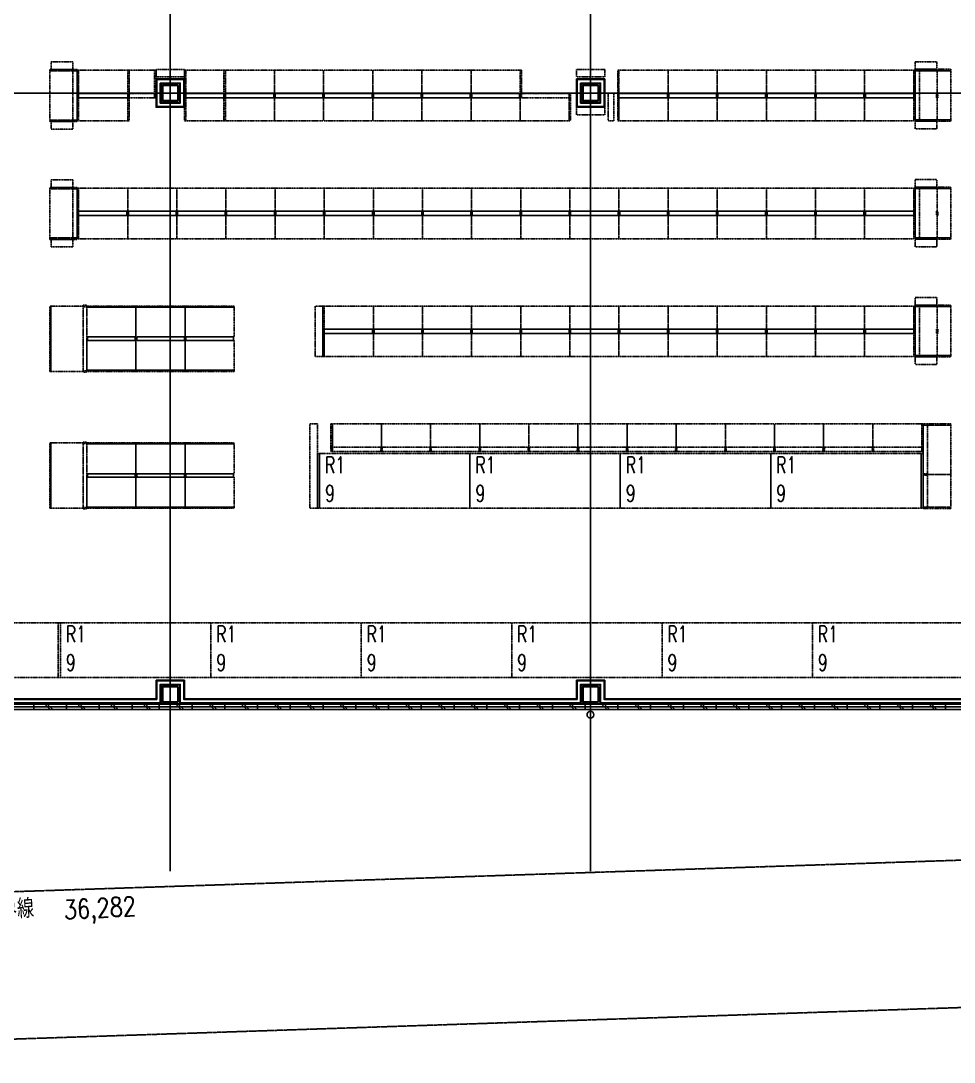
# Model space of a CAD drawing. Header units: millimetres. Extents: x 0 to 84100, y 0 to 59400.
# Drawn here: x 43178 to 60276, y 11064 to 30149 of the extents above; entities that cross this region are included whole.
import ezdxf
from ezdxf.enums import TextEntityAlignment as Align

# ---------------------------------------------------------------- set-up
doc = ezdxf.new("R2010")
doc.units = ezdxf.units.MM
doc.header["$LTSCALE"] = 0.2
for name, pattern in [('CENTER', [50.8, 31.75, -6.35, 6.35, -6.35]), ('HIDDEN', [9.525, 6.35, -3.175]), ('PHANTOM', [63.5, 31.75, -6.35, 6.35, -6.35, 6.35, -6.35])]:
    doc.linetypes.add(name, pattern=pattern)
doc.layers.get('Defpoints').update_dxf_attribs({"color": 5})
for name, color, linetype in [('A_什器', 9, 'HIDDEN'), ('A_境界線', 9, 'PHANTOM'), ('A_建築', 8, 'Continuous')]:
    doc.layers.add(name, color=color, linetype=linetype)
doc.layers.add('A_通芯', color=8, linetype='CENTER', plot=False)
doc.styles.get("Standard").update_dxf_attribs({"font": 'simplex.shx', "width": 0.8, "bigfont": 'extfont2.shx'})

msp = doc.modelspace()

# ---------------------------------------------------------------- linework, layer by layer
at = {"layer": 'A_什器'}
for p, q in [((59963.26, 29235.23), (59963.26, 28820)), ((59950.26, 28740), (59950.26, 28820)), ((59950.26, 28820), (59963.26, 28820)), ((59963.26, 28740), (59963.26, 28820)), ((59963.26, 28740), (59963.26, 28820)), ((59963.26, 28820), (59976.26, 28820)), ((59963.26, 28820), (59963.26, 28740)), ((59963.26, 28820), (59963.26, 28740)), ((59976.26, 28820), (59976.26, 28740)), ((59963.26, 28740), (59950.26, 28740)), ((59963.26, 28740), (59963.26, 28335.23)), ((59976.26, 28740), (59963.26, 28740)), ((59963.26, 27074.23), (59963.26, 26659)), ((59950.26, 26579), (59950.26, 26659)), ((59950.26, 26659), (59963.26, 26659)), ((59963.26, 26579), (59950.26, 26579)), ((59963.26, 26579), (59963.26, 26659)), ((59963.26, 26579), (59963.26, 26659)), ((59963.26, 26659), (59976.26, 26659)), ((59963.26, 26659), (59963.26, 26579)), ((59963.26, 26659), (59963.26, 26579)), ((59963.26, 26579), (59963.26, 26174.23)), ((59976.26, 26579), (59963.26, 26579)), ((59976.26, 26659), (59976.26, 26579)), ((59963.26, 24913.23), (59963.26, 24498)), ((59950.26, 24418), (59950.26, 24498)), ((59950.26, 24498), (59963.26, 24498)), ((59963.26, 24418), (59963.26, 24498)), ((59963.26, 24418), (59963.26, 24498)), ((59963.26, 24498), (59976.26, 24498)), ((59963.26, 24498), (59963.26, 24418)), ((59963.26, 24498), (59963.26, 24418)), ((59976.26, 24498), (59976.26, 24418)), ((59963.26, 24418), (59950.26, 24418)), ((59963.26, 24418), (59963.26, 24013.23)), ((59976.26, 24418), (59963.26, 24418))]:
    msp.add_line(p, q, dxfattribs=at)
for points in [[(43732.28, 29395), (44132.28, 29395), (44132.28, 29255), (43732.28, 29255)], [(59560.75, 29400.23), (59960.75, 29400.23), (59960.75, 29260.23), (59560.75, 29260.23)], [(43706.75, 29255), (44210.75, 29255), (44210.75, 29230), (43706.75, 29230)], [(43706.75, 29230), (44210.75, 29230), (44210.75, 28330), (43706.75, 28330)], [(44210.75, 29242.5), (44130.75, 29242.5), (44130.75, 28317), (44210.75, 28317)], [(44235.75, 29244), (44210.75, 29244), (44210.75, 28740), (44235.75, 28740)], [(45135.75, 29244), (44235.75, 29244), (44235.75, 28820), (45135.75, 28820)], [(45135.75, 29244), (45160.75, 29244), (45160.75, 28740), (45135.75, 28740)], [(45629.77, 29244), (45160.75, 29244), (45160.75, 28820), (45629.77, 28820)], [(45629.77, 29244), (45654.77, 29244), (45654.77, 28740), (45629.77, 28740)], [(45654.77, 29259.99), (46174.77, 29259.99), (46174.77, 29119.99), (45654.77, 29119.99)], [(46174.77, 29244), (46199.77, 29244), (46199.77, 28740), (46174.77, 28740)], [(46899.77, 29244), (46199.77, 29244), (46199.77, 28820), (46899.77, 28820)], [(46899.77, 29244), (46924.77, 29244), (46924.77, 28740), (46899.77, 28740)], [(47824.77, 29244), (46924.77, 29244), (46924.77, 28820), (47824.77, 28820)], [(48724.77, 29244), (47824.77, 29244), (47824.77, 28820), (48724.77, 28820)], [(49624.77, 29244), (48724.77, 29244), (48724.77, 28820), (49624.77, 28820)], [(50524.77, 29244), (49624.77, 29244), (49624.77, 28820), (50524.77, 28820)], [(51424.77, 29244), (50524.77, 29244), (50524.77, 28820), (51424.77, 28820)], [(52324.77, 29244), (51424.77, 29244), (51424.77, 28820), (52324.77, 28820)], [(52324.77, 29244), (52349.77, 29244), (52349.77, 28740), (52324.77, 28740)], [(53354.8, 29259.99), (53874.79, 29259.99), (53874.79, 29119.99), (53354.8, 29119.99)], [(54111.7, 29244), (54135.75, 29244), (54135.75, 28316), (54111.7, 28316)], [(55035.75, 29244), (54135.75, 29244), (54135.75, 28820), (55035.75, 28820)], [(55935.75, 29244), (55035.75, 29244), (55035.75, 28820), (55935.75, 28820)], [(56835.75, 29244), (55935.75, 29244), (55935.75, 28820), (56835.75, 28820)], [(57735.75, 29244), (56835.75, 29244), (56835.75, 28820), (57735.75, 28820)], [(58635.75, 29244), (57735.75, 29244), (57735.75, 28820), (58635.75, 28820)], [(59535.75, 29244), (58635.75, 29244), (58635.75, 28820), (59535.75, 28820)], [(59560.75, 29244), (59535.75, 29244), (59535.75, 28740), (59560.75, 28740)], [(59560.75, 29260.23), (60214.75, 29260.23), (60214.75, 29235.23), (59560.75, 29235.23)], [(59560.75, 29248.23), (59640.75, 29248.23), (59640.75, 28322.23), (59560.75, 28322.23)], [(59560.75, 29235.23), (60214.75, 29235.23), (60214.75, 28335.23), (59560.75, 28335.23)], [(44235.75, 28740), (44222.75, 28740), (44222.75, 28820), (44235.75, 28820)], [(44235.75, 28820), (44222.75, 28820), (44222.75, 28740), (44235.75, 28740)], [(45135.75, 28820), (44235.75, 28820), (44235.75, 28740), (45135.75, 28740)], [(45135.75, 28740), (44235.75, 28740), (44235.75, 28820), (45135.75, 28820)], [(45160.75, 28820), (45135.75, 28820), (45135.75, 28316), (45160.75, 28316)], [(45148.75, 28740), (45135.75, 28740), (45135.75, 28820), (45148.75, 28820)], [(45148.75, 28820), (45135.75, 28820), (45135.75, 28740), (45148.75, 28740)], [(45160.75, 28820), (45147.75, 28820), (45147.75, 28740), (45160.75, 28740)], [(45629.77, 28740), (45160.75, 28740), (45160.75, 28820), (45629.77, 28820)], [(45642.77, 28820), (45629.77, 28820), (45629.77, 28740), (45642.77, 28740)], [(46174.77, 28316), (46199.77, 28316), (46199.77, 28820), (46174.77, 28820)], [(46199.77, 28820), (46186.77, 28820), (46186.77, 28740), (46199.77, 28740)], [(46199.77, 28740), (46186.77, 28740), (46186.77, 28820), (46199.77, 28820)], [(46899.77, 28740), (46199.77, 28740), (46199.77, 28820), (46899.77, 28820)], [(46899.77, 28820), (46199.77, 28820), (46199.77, 28740), (46899.77, 28740)], [(46912.77, 28820), (46899.77, 28820), (46899.77, 28740), (46912.77, 28740)], [(46912.77, 28740), (46899.77, 28740), (46899.77, 28820), (46912.77, 28820)], [(46924.77, 28820), (46911.77, 28820), (46911.77, 28740), (46924.77, 28740)], [(46924.77, 28740), (46911.77, 28740), (46911.77, 28820), (46924.77, 28820)], [(47824.77, 28740), (46924.77, 28740), (46924.77, 28820), (47824.77, 28820)], [(47824.77, 28820), (46924.77, 28820), (46924.77, 28740), (47824.77, 28740)], [(47824.77, 28820), (47811.77, 28820), (47811.77, 28740), (47824.77, 28740)], [(47824.77, 28740), (47811.77, 28740), (47811.77, 28820), (47824.77, 28820)], [(48724.77, 28740), (47824.77, 28740), (47824.77, 28820), (48724.77, 28820)], [(47837.77, 28820), (47824.77, 28820), (47824.77, 28740), (47837.77, 28740)], [(48724.77, 28820), (47824.77, 28820), (47824.77, 28740), (48724.77, 28740)], [(47837.77, 28740), (47824.77, 28740), (47824.77, 28820), (47837.77, 28820)], [(48724.77, 28820), (48711.77, 28820), (48711.77, 28740), (48724.77, 28740)], [(48724.77, 28740), (48711.77, 28740), (48711.77, 28820), (48724.77, 28820)], [(49624.77, 28740), (48724.77, 28740), (48724.77, 28820), (49624.77, 28820)], [(48737.77, 28820), (48724.77, 28820), (48724.77, 28740), (48737.77, 28740)], [(49624.77, 28820), (48724.77, 28820), (48724.77, 28740), (49624.77, 28740)], [(48737.77, 28740), (48724.77, 28740), (48724.77, 28820), (48737.77, 28820)], [(49624.77, 28820), (49611.77, 28820), (49611.77, 28740), (49624.77, 28740)], [(49624.77, 28740), (49611.77, 28740), (49611.77, 28820), (49624.77, 28820)], [(50524.77, 28740), (49624.77, 28740), (49624.77, 28820), (50524.77, 28820)], [(49637.77, 28820), (49624.77, 28820), (49624.77, 28740), (49637.77, 28740)], [(50524.77, 28820), (49624.77, 28820), (49624.77, 28740), (50524.77, 28740)], [(49637.77, 28740), (49624.77, 28740), (49624.77, 28820), (49637.77, 28820)], [(50524.77, 28820), (50511.77, 28820), (50511.77, 28740), (50524.77, 28740)], [(50524.77, 28740), (50511.77, 28740), (50511.77, 28820), (50524.77, 28820)], [(51424.77, 28740), (50524.77, 28740), (50524.77, 28820), (51424.77, 28820)], [(50537.77, 28820), (50524.77, 28820), (50524.77, 28740), (50537.77, 28740)], [(51424.77, 28820), (50524.77, 28820), (50524.77, 28740), (51424.77, 28740)], [(50537.77, 28740), (50524.77, 28740), (50524.77, 28820), (50537.77, 28820)], [(51424.77, 28820), (51411.77, 28820), (51411.77, 28740), (51424.77, 28740)], [(51424.77, 28740), (51411.77, 28740), (51411.77, 28820), (51424.77, 28820)], [(52324.77, 28740), (51424.77, 28740), (51424.77, 28820), (52324.77, 28820)], [(51437.77, 28820), (51424.77, 28820), (51424.77, 28740), (51437.77, 28740)], [(52324.77, 28820), (51424.77, 28820), (51424.77, 28740), (52324.77, 28740)], [(51437.77, 28740), (51424.77, 28740), (51424.77, 28820), (51437.77, 28820)], [(52324.77, 28740), (52311.77, 28740), (52311.77, 28820), (52324.77, 28820)], [(52337.77, 28820), (52324.77, 28820), (52324.77, 28740), (52337.77, 28740)], [(52337.77, 28740), (52324.77, 28740), (52324.77, 28820), (52337.77, 28820)], [(53224.77, 28820), (52324.77, 28820), (52324.77, 28740), (53224.77, 28740)], [(53237.77, 28740), (53224.77, 28740), (53224.77, 28820), (53237.77, 28820)], [(53224.77, 28820), (53249.77, 28820), (53249.77, 28316), (53224.77, 28316)], [(53939.22, 28821), (54039.22, 28821), (54039.22, 28316), (53939.22, 28316)], [(54135.75, 28740), (54122.75, 28740), (54122.75, 28820), (54135.75, 28820)], [(54135.75, 28820), (54122.75, 28820), (54122.75, 28740), (54135.75, 28740)], [(55035.75, 28820), (54135.75, 28820), (54135.75, 28740), (55035.75, 28740)], [(55035.75, 28740), (54135.75, 28740), (54135.75, 28820), (55035.75, 28820)], [(55035.75, 28740), (55022.75, 28740), (55022.75, 28820), (55035.75, 28820)], [(55035.75, 28820), (55022.75, 28820), (55022.75, 28740), (55035.75, 28740)], [(55935.75, 28820), (55035.75, 28820), (55035.75, 28740), (55935.75, 28740)], [(55048.75, 28740), (55035.75, 28740), (55035.75, 28820), (55048.75, 28820)], [(55935.75, 28740), (55035.75, 28740), (55035.75, 28820), (55935.75, 28820)], [(55048.75, 28820), (55035.75, 28820), (55035.75, 28740), (55048.75, 28740)], [(55935.75, 28740), (55922.75, 28740), (55922.75, 28820), (55935.75, 28820)], [(55935.75, 28820), (55922.75, 28820), (55922.75, 28740), (55935.75, 28740)], [(55948.75, 28740), (55935.75, 28740), (55935.75, 28820), (55948.75, 28820)], [(55948.75, 28820), (55935.75, 28820), (55935.75, 28740), (55948.75, 28740)], [(56835.75, 28820), (55935.75, 28820), (55935.75, 28740), (56835.75, 28740)], [(56835.75, 28740), (55935.75, 28740), (55935.75, 28820), (56835.75, 28820)], [(56835.75, 28740), (56822.75, 28740), (56822.75, 28820), (56835.75, 28820)], [(56835.75, 28820), (56822.75, 28820), (56822.75, 28740), (56835.75, 28740)], [(57735.75, 28820), (56835.75, 28820), (56835.75, 28740), (57735.75, 28740)], [(56848.75, 28740), (56835.75, 28740), (56835.75, 28820), (56848.75, 28820)], [(57735.75, 28740), (56835.75, 28740), (56835.75, 28820), (57735.75, 28820)], [(56848.75, 28820), (56835.75, 28820), (56835.75, 28740), (56848.75, 28740)], [(57735.75, 28740), (57722.75, 28740), (57722.75, 28820), (57735.75, 28820)], [(57735.75, 28820), (57722.75, 28820), (57722.75, 28740), (57735.75, 28740)], [(58635.75, 28820), (57735.75, 28820), (57735.75, 28740), (58635.75, 28740)], [(57748.75, 28740), (57735.75, 28740), (57735.75, 28820), (57748.75, 28820)], [(58635.75, 28740), (57735.75, 28740), (57735.75, 28820), (58635.75, 28820)], [(57748.75, 28820), (57735.75, 28820), (57735.75, 28740), (57748.75, 28740)], [(58635.75, 28740), (58622.75, 28740), (58622.75, 28820), (58635.75, 28820)], [(58635.75, 28820), (58622.75, 28820), (58622.75, 28740), (58635.75, 28740)], [(58648.75, 28740), (58635.75, 28740), (58635.75, 28820), (58648.75, 28820)], [(58648.75, 28820), (58635.75, 28820), (58635.75, 28740), (58648.75, 28740)], [(59535.75, 28820), (58635.75, 28820), (58635.75, 28740), (59535.75, 28740)], [(59535.75, 28740), (58635.75, 28740), (58635.75, 28820), (59535.75, 28820)], [(59548.75, 28740), (59535.75, 28740), (59535.75, 28820), (59548.75, 28820)], [(59548.75, 28820), (59535.75, 28820), (59535.75, 28740), (59548.75, 28740)], [(45135.75, 28316), (44235.75, 28316), (44235.75, 28740), (45135.75, 28740)], [(46899.77, 28316), (46199.77, 28316), (46199.77, 28740), (46899.77, 28740)], [(46924.77, 28740), (46899.77, 28740), (46899.77, 28316), (46924.77, 28316)], [(47824.77, 28316), (46924.77, 28316), (46924.77, 28740), (47824.77, 28740)], [(48724.77, 28316), (47824.77, 28316), (47824.77, 28740), (48724.77, 28740)], [(49624.77, 28316), (48724.77, 28316), (48724.77, 28740), (49624.77, 28740)], [(50524.77, 28316), (49624.77, 28316), (49624.77, 28740), (50524.77, 28740)], [(51424.77, 28316), (50524.77, 28316), (50524.77, 28740), (51424.77, 28740)], [(52324.77, 28316), (51424.77, 28316), (51424.77, 28740), (52324.77, 28740)], [(53224.77, 28316), (52324.77, 28316), (52324.77, 28740), (53224.77, 28740)], [(55035.75, 28316), (54135.75, 28316), (54135.75, 28740), (55035.75, 28740)], [(55935.75, 28316), (55035.75, 28316), (55035.75, 28740), (55935.75, 28740)], [(56835.75, 28316), (55935.75, 28316), (55935.75, 28740), (56835.75, 28740)], [(57735.75, 28316), (56835.75, 28316), (56835.75, 28740), (57735.75, 28740)], [(58635.75, 28316), (57735.75, 28316), (57735.75, 28740), (58635.75, 28740)], [(59535.75, 28316), (58635.75, 28316), (58635.75, 28740), (59535.75, 28740)], [(53874.79, 28425), (53354.8, 28425), (53354.8, 28565), (53874.79, 28565)], [(44210.75, 28305), (43706.75, 28305), (43706.75, 28330), (44210.75, 28330)], [(43732.28, 28305), (44132.28, 28305), (44132.28, 28165), (43732.28, 28165)], [(59560.75, 28335.23), (60214.75, 28335.23), (60214.75, 28310.23), (59560.75, 28310.23)], [(59960.75, 28170.23), (59560.75, 28170.23), (59560.75, 28310.23), (59960.75, 28310.23)], [(43732.28, 27234), (44132.28, 27234), (44132.28, 27094), (43732.28, 27094)], [(59560.75, 27239.23), (59960.75, 27239.23), (59960.75, 27099.23), (59560.75, 27099.23)], [(43706.75, 27094), (44210.75, 27094), (44210.75, 27069), (43706.75, 27069)], [(43706.75, 27069), (44210.75, 27069), (44210.75, 26169), (43706.75, 26169)], [(44210.75, 27081.5), (44130.75, 27081.5), (44130.75, 26156), (44210.75, 26156)], [(44235.75, 27083), (44210.75, 27083), (44210.75, 26579), (44235.75, 26579)], [(45135.75, 27083), (44235.75, 27083), (44235.75, 26659), (45135.75, 26659)], [(46035.75, 27083), (45135.75, 27083), (45135.75, 26659), (46035.75, 26659)], [(46935.75, 27083), (46035.75, 27083), (46035.75, 26659), (46935.75, 26659)], [(47835.75, 27083), (46935.75, 27083), (46935.75, 26659), (47835.75, 26659)], [(48735.75, 27083), (47835.75, 27083), (47835.75, 26659), (48735.75, 26659)], [(49635.75, 27083), (48735.75, 27083), (48735.75, 26659), (49635.75, 26659)], [(50535.75, 27083), (49635.75, 27083), (49635.75, 26659), (50535.75, 26659)], [(51435.75, 27083), (50535.75, 27083), (50535.75, 26659), (51435.75, 26659)], [(52335.75, 27083), (51435.75, 27083), (51435.75, 26659), (52335.75, 26659)], [(53235.75, 27083), (52335.75, 27083), (52335.75, 26659), (53235.75, 26659)], [(54135.75, 27083), (53235.75, 27083), (53235.75, 26659), (54135.75, 26659)], [(55035.75, 27083), (54135.75, 27083), (54135.75, 26659), (55035.75, 26659)], [(55935.75, 27083), (55035.75, 27083), (55035.75, 26659), (55935.75, 26659)], [(56835.75, 27083), (55935.75, 27083), (55935.75, 26659), (56835.75, 26659)], [(57735.75, 27083), (56835.75, 27083), (56835.75, 26659), (57735.75, 26659)], [(58635.75, 27083), (57735.75, 27083), (57735.75, 26659), (58635.75, 26659)], [(59535.75, 27083), (58635.75, 27083), (58635.75, 26659), (59535.75, 26659)], [(59560.75, 27083), (59535.75, 27083), (59535.75, 26579), (59560.75, 26579)], [(59560.75, 27099.23), (60214.75, 27099.23), (60214.75, 27074.23), (59560.75, 27074.23)], [(59560.75, 27087.23), (59640.75, 27087.23), (59640.75, 26161.23), (59560.75, 26161.23)], [(59560.75, 27074.23), (60214.75, 27074.23), (60214.75, 26174.23), (59560.75, 26174.23)], [(44235.75, 26155), (44210.75, 26155), (44210.75, 26659), (44235.75, 26659)], [(44235.75, 26579), (44222.75, 26579), (44222.75, 26659), (44235.75, 26659)], [(44235.75, 26659), (44222.75, 26659), (44222.75, 26579), (44235.75, 26579)], [(45135.75, 26659), (44235.75, 26659), (44235.75, 26579), (45135.75, 26579)], [(45135.75, 26579), (44235.75, 26579), (44235.75, 26659), (45135.75, 26659)], [(45135.75, 26155), (44235.75, 26155), (44235.75, 26579), (45135.75, 26579)], [(45135.75, 26579), (45122.75, 26579), (45122.75, 26659), (45135.75, 26659)], [(45135.75, 26659), (45122.75, 26659), (45122.75, 26579), (45135.75, 26579)], [(45135.75, 26579), (45148.75, 26579), (45148.75, 26659), (45135.75, 26659)], [(45135.75, 26659), (45148.75, 26659), (45148.75, 26579), (45135.75, 26579)], [(46035.75, 26659), (45135.75, 26659), (45135.75, 26579), (46035.75, 26579)], [(46035.75, 26579), (45135.75, 26579), (45135.75, 26659), (46035.75, 26659)], [(46035.75, 26155), (45135.75, 26155), (45135.75, 26579), (46035.75, 26579)], [(46035.75, 26579), (46022.75, 26579), (46022.75, 26659), (46035.75, 26659)], [(46035.75, 26659), (46022.75, 26659), (46022.75, 26579), (46035.75, 26579)], [(46935.75, 26659), (46035.75, 26659), (46035.75, 26579), (46935.75, 26579)], [(46048.75, 26579), (46035.75, 26579), (46035.75, 26659), (46048.75, 26659)], [(46935.75, 26579), (46035.75, 26579), (46035.75, 26659), (46935.75, 26659)], [(46048.75, 26659), (46035.75, 26659), (46035.75, 26579), (46048.75, 26579)], [(46935.75, 26155), (46035.75, 26155), (46035.75, 26579), (46935.75, 26579)], [(46935.75, 26579), (46922.75, 26579), (46922.75, 26659), (46935.75, 26659)], [(46935.75, 26659), (46922.75, 26659), (46922.75, 26579), (46935.75, 26579)], [(47835.75, 26659), (46935.75, 26659), (46935.75, 26579), (47835.75, 26579)], [(46948.75, 26579), (46935.75, 26579), (46935.75, 26659), (46948.75, 26659)], [(47835.75, 26579), (46935.75, 26579), (46935.75, 26659), (47835.75, 26659)], [(46948.75, 26659), (46935.75, 26659), (46935.75, 26579), (46948.75, 26579)], [(47835.75, 26155), (46935.75, 26155), (46935.75, 26579), (47835.75, 26579)], [(47835.75, 26579), (47822.75, 26579), (47822.75, 26659), (47835.75, 26659)], [(47835.75, 26659), (47822.75, 26659), (47822.75, 26579), (47835.75, 26579)], [(47848.75, 26579), (47835.75, 26579), (47835.75, 26659), (47848.75, 26659)], [(47848.75, 26659), (47835.75, 26659), (47835.75, 26579), (47848.75, 26579)], [(48735.75, 26659), (47835.75, 26659), (47835.75, 26579), (48735.75, 26579)], [(48735.75, 26579), (47835.75, 26579), (47835.75, 26659), (48735.75, 26659)], [(48735.75, 26155), (47835.75, 26155), (47835.75, 26579), (48735.75, 26579)], [(48735.75, 26579), (48722.75, 26579), (48722.75, 26659), (48735.75, 26659)], [(48735.75, 26659), (48722.75, 26659), (48722.75, 26579), (48735.75, 26579)], [(49635.75, 26659), (48735.75, 26659), (48735.75, 26579), (49635.75, 26579)], [(48748.75, 26579), (48735.75, 26579), (48735.75, 26659), (48748.75, 26659)], [(49635.75, 26579), (48735.75, 26579), (48735.75, 26659), (49635.75, 26659)], [(48748.75, 26659), (48735.75, 26659), (48735.75, 26579), (48748.75, 26579)], [(49635.75, 26155), (48735.75, 26155), (48735.75, 26579), (49635.75, 26579)], [(49635.75, 26579), (49622.75, 26579), (49622.75, 26659), (49635.75, 26659)], [(49635.75, 26659), (49622.75, 26659), (49622.75, 26579), (49635.75, 26579)], [(50535.75, 26659), (49635.75, 26659), (49635.75, 26579), (50535.75, 26579)], [(49648.75, 26579), (49635.75, 26579), (49635.75, 26659), (49648.75, 26659)], [(50535.75, 26579), (49635.75, 26579), (49635.75, 26659), (50535.75, 26659)], [(49648.75, 26659), (49635.75, 26659), (49635.75, 26579), (49648.75, 26579)], [(50535.75, 26155), (49635.75, 26155), (49635.75, 26579), (50535.75, 26579)], [(50535.75, 26579), (50522.75, 26579), (50522.75, 26659), (50535.75, 26659)], [(50535.75, 26659), (50522.75, 26659), (50522.75, 26579), (50535.75, 26579)], [(50548.75, 26579), (50535.75, 26579), (50535.75, 26659), (50548.75, 26659)], [(50548.75, 26659), (50535.75, 26659), (50535.75, 26579), (50548.75, 26579)], [(51435.75, 26659), (50535.75, 26659), (50535.75, 26579), (51435.75, 26579)], [(51435.75, 26579), (50535.75, 26579), (50535.75, 26659), (51435.75, 26659)], [(51435.75, 26155), (50535.75, 26155), (50535.75, 26579), (51435.75, 26579)], [(51435.75, 26579), (51422.75, 26579), (51422.75, 26659), (51435.75, 26659)], [(51435.75, 26659), (51422.75, 26659), (51422.75, 26579), (51435.75, 26579)], [(52335.75, 26659), (51435.75, 26659), (51435.75, 26579), (52335.75, 26579)], [(51448.75, 26579), (51435.75, 26579), (51435.75, 26659), (51448.75, 26659)], [(52335.75, 26579), (51435.75, 26579), (51435.75, 26659), (52335.75, 26659)], [(51448.75, 26659), (51435.75, 26659), (51435.75, 26579), (51448.75, 26579)], [(52335.75, 26155), (51435.75, 26155), (51435.75, 26579), (52335.75, 26579)], [(52335.75, 26579), (52322.75, 26579), (52322.75, 26659), (52335.75, 26659)], [(52335.75, 26659), (52322.75, 26659), (52322.75, 26579), (52335.75, 26579)], [(53235.75, 26659), (52335.75, 26659), (52335.75, 26579), (53235.75, 26579)], [(52348.75, 26579), (52335.75, 26579), (52335.75, 26659), (52348.75, 26659)], [(53235.75, 26579), (52335.75, 26579), (52335.75, 26659), (53235.75, 26659)], [(52348.75, 26659), (52335.75, 26659), (52335.75, 26579), (52348.75, 26579)], [(53235.75, 26155), (52335.75, 26155), (52335.75, 26579), (53235.75, 26579)], [(53235.75, 26579), (53222.75, 26579), (53222.75, 26659), (53235.75, 26659)], [(53235.75, 26659), (53222.75, 26659), (53222.75, 26579), (53235.75, 26579)], [(53248.75, 26579), (53235.75, 26579), (53235.75, 26659), (53248.75, 26659)], [(53248.75, 26659), (53235.75, 26659), (53235.75, 26579), (53248.75, 26579)], [(54135.75, 26659), (53235.75, 26659), (53235.75, 26579), (54135.75, 26579)], [(54135.75, 26579), (53235.75, 26579), (53235.75, 26659), (54135.75, 26659)], [(54135.75, 26155), (53235.75, 26155), (53235.75, 26579), (54135.75, 26579)], [(54135.75, 26579), (54122.75, 26579), (54122.75, 26659), (54135.75, 26659)], [(54135.75, 26659), (54122.75, 26659), (54122.75, 26579), (54135.75, 26579)], [(55035.75, 26659), (54135.75, 26659), (54135.75, 26579), (55035.75, 26579)], [(54148.75, 26579), (54135.75, 26579), (54135.75, 26659), (54148.75, 26659)], [(55035.75, 26579), (54135.75, 26579), (54135.75, 26659), (55035.75, 26659)], [(54148.75, 26659), (54135.75, 26659), (54135.75, 26579), (54148.75, 26579)], [(55035.75, 26155), (54135.75, 26155), (54135.75, 26579), (55035.75, 26579)], [(55035.75, 26579), (55022.75, 26579), (55022.75, 26659), (55035.75, 26659)], [(55035.75, 26659), (55022.75, 26659), (55022.75, 26579), (55035.75, 26579)], [(55935.75, 26659), (55035.75, 26659), (55035.75, 26579), (55935.75, 26579)], [(55048.75, 26579), (55035.75, 26579), (55035.75, 26659), (55048.75, 26659)], [(55935.75, 26579), (55035.75, 26579), (55035.75, 26659), (55935.75, 26659)], [(55048.75, 26659), (55035.75, 26659), (55035.75, 26579), (55048.75, 26579)], [(55935.75, 26155), (55035.75, 26155), (55035.75, 26579), (55935.75, 26579)], [(55935.75, 26579), (55922.75, 26579), (55922.75, 26659), (55935.75, 26659)], [(55935.75, 26659), (55922.75, 26659), (55922.75, 26579), (55935.75, 26579)], [(55948.75, 26579), (55935.75, 26579), (55935.75, 26659), (55948.75, 26659)], [(55948.75, 26659), (55935.75, 26659), (55935.75, 26579), (55948.75, 26579)], [(56835.75, 26659), (55935.75, 26659), (55935.75, 26579), (56835.75, 26579)], [(56835.75, 26579), (55935.75, 26579), (55935.75, 26659), (56835.75, 26659)], [(56835.75, 26155), (55935.75, 26155), (55935.75, 26579), (56835.75, 26579)], [(56835.75, 26579), (56822.75, 26579), (56822.75, 26659), (56835.75, 26659)], [(56835.75, 26659), (56822.75, 26659), (56822.75, 26579), (56835.75, 26579)], [(57735.75, 26659), (56835.75, 26659), (56835.75, 26579), (57735.75, 26579)], [(56848.75, 26579), (56835.75, 26579), (56835.75, 26659), (56848.75, 26659)], [(57735.75, 26579), (56835.75, 26579), (56835.75, 26659), (57735.75, 26659)], [(56848.75, 26659), (56835.75, 26659), (56835.75, 26579), (56848.75, 26579)], [(57735.75, 26155), (56835.75, 26155), (56835.75, 26579), (57735.75, 26579)], [(57735.75, 26579), (57722.75, 26579), (57722.75, 26659), (57735.75, 26659)], [(57735.75, 26659), (57722.75, 26659), (57722.75, 26579), (57735.75, 26579)], [(58635.75, 26659), (57735.75, 26659), (57735.75, 26579), (58635.75, 26579)], [(57748.75, 26579), (57735.75, 26579), (57735.75, 26659), (57748.75, 26659)], [(58635.75, 26579), (57735.75, 26579), (57735.75, 26659), (58635.75, 26659)], [(57748.75, 26659), (57735.75, 26659), (57735.75, 26579), (57748.75, 26579)], [(58635.75, 26155), (57735.75, 26155), (57735.75, 26579), (58635.75, 26579)], [(58635.75, 26579), (58622.75, 26579), (58622.75, 26659), (58635.75, 26659)], [(58635.75, 26659), (58622.75, 26659), (58622.75, 26579), (58635.75, 26579)], [(58648.75, 26579), (58635.75, 26579), (58635.75, 26659), (58648.75, 26659)], [(58648.75, 26659), (58635.75, 26659), (58635.75, 26579), (58648.75, 26579)], [(59535.75, 26659), (58635.75, 26659), (58635.75, 26579), (59535.75, 26579)], [(59535.75, 26579), (58635.75, 26579), (58635.75, 26659), (59535.75, 26659)], [(59535.75, 26155), (58635.75, 26155), (58635.75, 26579), (59535.75, 26579)], [(59548.75, 26579), (59535.75, 26579), (59535.75, 26659), (59548.75, 26659)], [(59548.75, 26659), (59535.75, 26659), (59535.75, 26579), (59548.75, 26579)], [(44210.75, 26144), (43706.75, 26144), (43706.75, 26169), (44210.75, 26169)], [(59560.75, 26174.23), (60214.75, 26174.23), (60214.75, 26149.23), (59560.75, 26149.23)], [(59960.75, 26009.23), (59560.75, 26009.23), (59560.75, 26149.23), (59960.75, 26149.23)], [(43732.28, 26144), (44132.28, 26144), (44132.28, 26004), (43732.28, 26004)], [(59560.75, 25078.23), (59960.75, 25078.23), (59960.75, 24938.23), (59560.75, 24938.23)], [(43706.75, 24922), (43728.75, 24922), (43728.75, 23722), (43706.75, 23722)], [(43728.75, 24922), (44322.75, 24922), (44322.75, 23722), (43728.75, 23722)], [(44322.75, 24935), (44387.75, 24935), (44387.75, 23709), (44322.75, 23709)], [(44322.75, 24935), (44387.75, 24935), (44387.75, 24909), (44322.75, 24909)], [(44387.75, 24922), (45287.75, 24922), (45287.75, 24900), (44387.75, 24900)], [(44387.75, 24900), (45287.75, 24900), (45287.75, 24354.5), (44387.75, 24354.5)], [(45287.75, 24922), (46187.75, 24922), (46187.75, 24900), (45287.75, 24900)], [(45287.75, 24900), (46187.75, 24900), (46187.75, 24354.5), (45287.75, 24354.5)], [(46187.75, 24922), (47087.75, 24922), (47087.75, 24900), (46187.75, 24900)], [(46187.75, 24900), (47087.75, 24900), (47087.75, 24354.5), (46187.75, 24354.5)], [(48709.79, 23994), (48569.79, 23994), (48569.79, 24922), (48709.79, 24922)], [(48709.79, 24922), (48735.75, 24922), (48735.75, 23994), (48709.79, 23994)], [(49635.75, 24922), (48735.75, 24922), (48735.75, 24498), (49635.75, 24498)], [(50535.75, 24922), (49635.75, 24922), (49635.75, 24498), (50535.75, 24498)], [(51435.75, 24922), (50535.75, 24922), (50535.75, 24498), (51435.75, 24498)], [(52335.75, 24922), (51435.75, 24922), (51435.75, 24498), (52335.75, 24498)], [(53235.75, 24922), (52335.75, 24922), (52335.75, 24498), (53235.75, 24498)], [(54135.75, 24922), (53235.75, 24922), (53235.75, 24498), (54135.75, 24498)], [(55035.75, 24922), (54135.75, 24922), (54135.75, 24498), (55035.75, 24498)], [(55935.75, 24922), (55035.75, 24922), (55035.75, 24498), (55935.75, 24498)], [(56835.75, 24922), (55935.75, 24922), (55935.75, 24498), (56835.75, 24498)], [(57735.75, 24922), (56835.75, 24922), (56835.75, 24498), (57735.75, 24498)], [(58635.75, 24922), (57735.75, 24922), (57735.75, 24498), (58635.75, 24498)], [(59535.75, 24922), (58635.75, 24922), (58635.75, 24498), (59535.75, 24498)], [(59560.75, 24922), (59535.75, 24922), (59535.75, 24418), (59560.75, 24418)], [(59560.75, 24938.23), (60214.75, 24938.23), (60214.75, 24913.23), (59560.75, 24913.23)], [(59560.75, 24926.23), (59640.75, 24926.23), (59640.75, 24000.23), (59560.75, 24000.23)], [(59560.75, 24913.23), (60214.75, 24913.23), (60214.75, 24013.23), (59560.75, 24013.23)], [(48735.75, 24418), (48722.75, 24418), (48722.75, 24498), (48735.75, 24498)], [(48735.75, 24498), (48722.75, 24498), (48722.75, 24418), (48735.75, 24418)], [(49635.75, 24498), (48735.75, 24498), (48735.75, 24418), (49635.75, 24418)], [(49635.75, 24418), (48735.75, 24418), (48735.75, 24498), (49635.75, 24498)], [(49635.75, 24418), (49622.75, 24418), (49622.75, 24498), (49635.75, 24498)], [(49635.75, 24498), (49622.75, 24498), (49622.75, 24418), (49635.75, 24418)], [(50535.75, 24498), (49635.75, 24498), (49635.75, 24418), (50535.75, 24418)], [(49648.75, 24418), (49635.75, 24418), (49635.75, 24498), (49648.75, 24498)], [(50535.75, 24418), (49635.75, 24418), (49635.75, 24498), (50535.75, 24498)], [(49648.75, 24498), (49635.75, 24498), (49635.75, 24418), (49648.75, 24418)], [(50535.75, 24418), (50522.75, 24418), (50522.75, 24498), (50535.75, 24498)], [(50535.75, 24498), (50522.75, 24498), (50522.75, 24418), (50535.75, 24418)], [(50548.75, 24418), (50535.75, 24418), (50535.75, 24498), (50548.75, 24498)], [(50548.75, 24498), (50535.75, 24498), (50535.75, 24418), (50548.75, 24418)], [(51435.75, 24498), (50535.75, 24498), (50535.75, 24418), (51435.75, 24418)], [(51435.75, 24418), (50535.75, 24418), (50535.75, 24498), (51435.75, 24498)], [(51435.75, 24418), (51422.75, 24418), (51422.75, 24498), (51435.75, 24498)], [(51435.75, 24498), (51422.75, 24498), (51422.75, 24418), (51435.75, 24418)], [(52335.75, 24498), (51435.75, 24498), (51435.75, 24418), (52335.75, 24418)], [(51448.75, 24418), (51435.75, 24418), (51435.75, 24498), (51448.75, 24498)], [(52335.75, 24418), (51435.75, 24418), (51435.75, 24498), (52335.75, 24498)], [(51448.75, 24498), (51435.75, 24498), (51435.75, 24418), (51448.75, 24418)], [(52335.75, 24418), (52322.75, 24418), (52322.75, 24498), (52335.75, 24498)], [(52335.75, 24498), (52322.75, 24498), (52322.75, 24418), (52335.75, 24418)], [(53235.75, 24498), (52335.75, 24498), (52335.75, 24418), (53235.75, 24418)], [(52348.75, 24418), (52335.75, 24418), (52335.75, 24498), (52348.75, 24498)], [(53235.75, 24418), (52335.75, 24418), (52335.75, 24498), (53235.75, 24498)], [(52348.75, 24498), (52335.75, 24498), (52335.75, 24418), (52348.75, 24418)], [(53235.75, 24418), (53222.75, 24418), (53222.75, 24498), (53235.75, 24498)], [(53235.75, 24498), (53222.75, 24498), (53222.75, 24418), (53235.75, 24418)], [(53248.75, 24418), (53235.75, 24418), (53235.75, 24498), (53248.75, 24498)], [(53248.75, 24498), (53235.75, 24498), (53235.75, 24418), (53248.75, 24418)], [(54135.75, 24498), (53235.75, 24498), (53235.75, 24418), (54135.75, 24418)], [(54135.75, 24418), (53235.75, 24418), (53235.75, 24498), (54135.75, 24498)], [(54135.75, 24418), (54122.75, 24418), (54122.75, 24498), (54135.75, 24498)], [(54135.75, 24498), (54122.75, 24498), (54122.75, 24418), (54135.75, 24418)], [(55035.75, 24498), (54135.75, 24498), (54135.75, 24418), (55035.75, 24418)], [(54148.75, 24418), (54135.75, 24418), (54135.75, 24498), (54148.75, 24498)], [(55035.75, 24418), (54135.75, 24418), (54135.75, 24498), (55035.75, 24498)], [(54148.75, 24498), (54135.75, 24498), (54135.75, 24418), (54148.75, 24418)], [(55035.75, 24418), (55022.75, 24418), (55022.75, 24498), (55035.75, 24498)], [(55035.75, 24498), (55022.75, 24498), (55022.75, 24418), (55035.75, 24418)], [(55935.75, 24498), (55035.75, 24498), (55035.75, 24418), (55935.75, 24418)], [(55048.75, 24418), (55035.75, 24418), (55035.75, 24498), (55048.75, 24498)], [(55935.75, 24418), (55035.75, 24418), (55035.75, 24498), (55935.75, 24498)], [(55048.75, 24498), (55035.75, 24498), (55035.75, 24418), (55048.75, 24418)], [(55935.75, 24418), (55922.75, 24418), (55922.75, 24498), (55935.75, 24498)], [(55935.75, 24498), (55922.75, 24498), (55922.75, 24418), (55935.75, 24418)], [(55948.75, 24418), (55935.75, 24418), (55935.75, 24498), (55948.75, 24498)], [(55948.75, 24498), (55935.75, 24498), (55935.75, 24418), (55948.75, 24418)], [(56835.75, 24498), (55935.75, 24498), (55935.75, 24418), (56835.75, 24418)], [(56835.75, 24418), (55935.75, 24418), (55935.75, 24498), (56835.75, 24498)], [(56835.75, 24418), (56822.75, 24418), (56822.75, 24498), (56835.75, 24498)], [(56835.75, 24498), (56822.75, 24498), (56822.75, 24418), (56835.75, 24418)], [(57735.75, 24498), (56835.75, 24498), (56835.75, 24418), (57735.75, 24418)], [(56848.75, 24418), (56835.75, 24418), (56835.75, 24498), (56848.75, 24498)], [(57735.75, 24418), (56835.75, 24418), (56835.75, 24498), (57735.75, 24498)], [(56848.75, 24498), (56835.75, 24498), (56835.75, 24418), (56848.75, 24418)], [(57735.75, 24418), (57722.75, 24418), (57722.75, 24498), (57735.75, 24498)], [(57735.75, 24498), (57722.75, 24498), (57722.75, 24418), (57735.75, 24418)], [(58635.75, 24498), (57735.75, 24498), (57735.75, 24418), (58635.75, 24418)], [(57748.75, 24418), (57735.75, 24418), (57735.75, 24498), (57748.75, 24498)], [(58635.75, 24418), (57735.75, 24418), (57735.75, 24498), (58635.75, 24498)], [(57748.75, 24498), (57735.75, 24498), (57735.75, 24418), (57748.75, 24418)], [(58635.75, 24418), (58622.75, 24418), (58622.75, 24498), (58635.75, 24498)], [(58635.75, 24498), (58622.75, 24498), (58622.75, 24418), (58635.75, 24418)], [(58648.75, 24418), (58635.75, 24418), (58635.75, 24498), (58648.75, 24498)], [(58648.75, 24498), (58635.75, 24498), (58635.75, 24418), (58648.75, 24418)], [(59535.75, 24498), (58635.75, 24498), (58635.75, 24418), (59535.75, 24418)], [(59535.75, 24418), (58635.75, 24418), (58635.75, 24498), (59535.75, 24498)], [(59548.75, 24418), (59535.75, 24418), (59535.75, 24498), (59548.75, 24498)], [(59548.75, 24498), (59535.75, 24498), (59535.75, 24418), (59548.75, 24418)], [(44387.75, 23744), (45287.75, 23744), (45287.75, 24289.5), (44387.75, 24289.5)], [(44400.75, 24354.5), (45274.75, 24354.5), (45274.75, 24289.5), (44400.75, 24289.5)], [(44400.75, 24289.5), (45274.75, 24289.5), (45274.75, 24354.5), (44400.75, 24354.5)], [(45287.75, 23744), (46187.75, 23744), (46187.75, 24289.5), (45287.75, 24289.5)], [(45300.75, 24354.5), (46174.75, 24354.5), (46174.75, 24289.5), (45300.75, 24289.5)], [(45300.75, 24289.5), (46174.75, 24289.5), (46174.75, 24354.5), (45300.75, 24354.5)], [(46187.75, 23744), (47087.75, 23744), (47087.75, 24289.5), (46187.75, 24289.5)], [(46200.75, 24354.5), (47074.75, 24354.5), (47074.75, 24289.5), (46200.75, 24289.5)], [(46200.75, 24289.5), (47074.75, 24289.5), (47074.75, 24354.5), (46200.75, 24354.5)], [(49635.75, 23994), (48735.75, 23994), (48735.75, 24418), (49635.75, 24418)], [(50535.75, 23994), (49635.75, 23994), (49635.75, 24418), (50535.75, 24418)], [(51435.75, 23994), (50535.75, 23994), (50535.75, 24418), (51435.75, 24418)], [(52335.75, 23994), (51435.75, 23994), (51435.75, 24418), (52335.75, 24418)], [(53235.75, 23994), (52335.75, 23994), (52335.75, 24418), (53235.75, 24418)], [(54135.75, 23994), (53235.75, 23994), (53235.75, 24418), (54135.75, 24418)], [(55035.75, 23994), (54135.75, 23994), (54135.75, 24418), (55035.75, 24418)], [(55935.75, 23994), (55035.75, 23994), (55035.75, 24418), (55935.75, 24418)], [(56835.75, 23994), (55935.75, 23994), (55935.75, 24418), (56835.75, 24418)], [(57735.75, 23994), (56835.75, 23994), (56835.75, 24418), (57735.75, 24418)], [(58635.75, 23994), (57735.75, 23994), (57735.75, 24418), (58635.75, 24418)], [(59535.75, 23994), (58635.75, 23994), (58635.75, 24418), (59535.75, 24418)], [(59560.75, 24013.23), (60214.75, 24013.23), (60214.75, 23988.23), (59560.75, 23988.23)], [(59960.75, 23848.23), (59560.75, 23848.23), (59560.75, 23988.23), (59960.75, 23988.23)], [(44322.75, 23735), (44387.75, 23735), (44387.75, 23709), (44322.75, 23709)], [(44387.75, 23722), (45287.75, 23722), (45287.75, 23744), (44387.75, 23744)], [(45287.75, 23722), (46187.75, 23722), (46187.75, 23744), (45287.75, 23744)], [(46187.75, 23722), (47087.75, 23722), (47087.75, 23744), (46187.75, 23744)], [(48469.79, 22760.59), (48609.79, 22760.59), (48609.79, 21216.59), (48469.79, 21216.59)], [(48859.79, 22760.59), (48884.79, 22760.59), (48884.79, 22256.01), (48859.79, 22256.01)], [(49784.79, 22760.01), (48884.79, 22760.01), (48884.79, 22336.01), (49784.79, 22336.01)], [(50684.79, 22760.59), (49784.79, 22760.59), (49784.79, 22336.59), (50684.79, 22336.59)], [(51584.79, 22760.59), (50684.79, 22760.59), (50684.79, 22336.59), (51584.79, 22336.59)], [(52484.79, 22760.01), (51584.79, 22760.01), (51584.79, 22336.01), (52484.79, 22336.01)], [(53384.79, 22760.01), (52484.79, 22760.01), (52484.79, 22336.01), (53384.79, 22336.01)], [(54284.79, 22760.59), (53384.79, 22760.59), (53384.79, 22336.59), (54284.79, 22336.59)], [(55184.79, 22760.01), (54284.79, 22760.01), (54284.79, 22336.01), (55184.79, 22336.01)], [(56084.79, 22760.59), (55184.79, 22760.59), (55184.79, 22336.59), (56084.79, 22336.59)], [(56984.79, 22760.59), (56084.79, 22760.59), (56084.79, 22336.59), (56984.79, 22336.59)], [(57884.79, 22760.01), (56984.79, 22760.01), (56984.79, 22336.01), (57884.79, 22336.01)], [(58784.79, 22760.59), (57884.79, 22760.59), (57884.79, 22336.59), (58784.79, 22336.59)], [(59684.79, 22760.59), (58784.79, 22760.59), (58784.79, 22336.59), (59684.79, 22336.59)], [(59684.79, 22760.59), (59709.79, 22760.59), (59709.79, 22256.59), (59684.79, 22256.59)], [(59709.79, 22760.59), (60213.79, 22760.59), (60213.79, 22735.59), (59709.79, 22735.59)], [(59709.79, 22748.09), (59789.79, 22748.09), (59789.79, 21822.59), (59709.79, 21822.59)], [(59709.79, 22735.59), (60213.79, 22735.59), (60213.79, 21835.59), (59709.79, 21835.59)], [(43706.81, 22416.46), (43728.81, 22416.46), (43728.81, 21216.46), (43706.81, 21216.46)], [(43728.81, 22416.46), (44322.81, 22416.46), (44322.81, 21216.46), (43728.81, 21216.46)], [(44322.81, 22429.46), (44387.81, 22429.46), (44387.81, 21203.46), (44322.81, 21203.46)], [(44322.81, 22429.46), (44387.81, 22429.46), (44387.81, 22403.46), (44322.81, 22403.46)], [(44387.81, 22416.46), (45287.81, 22416.46), (45287.81, 22394.46), (44387.81, 22394.46)], [(44387.81, 22394.46), (45287.81, 22394.46), (45287.81, 21848.96), (44387.81, 21848.96)], [(45287.81, 22416.46), (46187.81, 22416.46), (46187.81, 22394.46), (45287.81, 22394.46)], [(45287.81, 22394.46), (46187.81, 22394.46), (46187.81, 21848.96), (45287.81, 21848.96)], [(46187.81, 22416.46), (47087.81, 22416.46), (47087.81, 22394.46), (46187.81, 22394.46)], [(46187.81, 22394.46), (47087.81, 22394.46), (47087.81, 21848.96), (46187.81, 21848.96)], [(48884.79, 22336.01), (48871.79, 22336.01), (48871.79, 22256.01), (48884.79, 22256.01)], [(49784.79, 22256.01), (48884.79, 22256.01), (48884.79, 22336.01), (49784.79, 22336.01)], [(49784.79, 22336.59), (49771.79, 22336.59), (49771.79, 22256.59), (49784.79, 22256.59)], [(50684.79, 22256.59), (49784.79, 22256.59), (49784.79, 22336.59), (50684.79, 22336.59)], [(49797.79, 22336.01), (49784.79, 22336.01), (49784.79, 22256.01), (49797.79, 22256.01)], [(50684.79, 22336.59), (50671.79, 22336.59), (50671.79, 22256.59), (50684.79, 22256.59)], [(50697.79, 22336.59), (50684.79, 22336.59), (50684.79, 22256.59), (50697.79, 22256.59)], [(51584.79, 22256.59), (50684.79, 22256.59), (50684.79, 22336.59), (51584.79, 22336.59)], [(51584.79, 22336.01), (51571.79, 22336.01), (51571.79, 22256.01), (51584.79, 22256.01)], [(51597.79, 22336.59), (51584.79, 22336.59), (51584.79, 22256.59), (51597.79, 22256.59)], [(52484.79, 22256.01), (51584.79, 22256.01), (51584.79, 22336.01), (52484.79, 22336.01)], [(52484.79, 22336.01), (52471.79, 22336.01), (52471.79, 22256.01), (52484.79, 22256.01)], [(52497.79, 22336.01), (52484.79, 22336.01), (52484.79, 22256.01), (52497.79, 22256.01)], [(53384.79, 22256.01), (52484.79, 22256.01), (52484.79, 22336.01), (53384.79, 22336.01)], [(53384.79, 22336.59), (53371.79, 22336.59), (53371.79, 22256.59), (53384.79, 22256.59)], [(54284.79, 22256.59), (53384.79, 22256.59), (53384.79, 22336.59), (54284.79, 22336.59)], [(53397.79, 22336.01), (53384.79, 22336.01), (53384.79, 22256.01), (53397.79, 22256.01)], [(54284.79, 22336.01), (54271.79, 22336.01), (54271.79, 22256.01), (54284.79, 22256.01)], [(54297.79, 22336.59), (54284.79, 22336.59), (54284.79, 22256.59), (54297.79, 22256.59)], [(55184.79, 22256.01), (54284.79, 22256.01), (54284.79, 22336.01), (55184.79, 22336.01)], [(55184.79, 22336.59), (55171.79, 22336.59), (55171.79, 22256.59), (55184.79, 22256.59)], [(56084.79, 22256.59), (55184.79, 22256.59), (55184.79, 22336.59), (56084.79, 22336.59)], [(55197.79, 22336.01), (55184.79, 22336.01), (55184.79, 22256.01), (55197.79, 22256.01)], [(56084.79, 22336.59), (56071.79, 22336.59), (56071.79, 22256.59), (56084.79, 22256.59)], [(56097.79, 22336.59), (56084.79, 22336.59), (56084.79, 22256.59), (56097.79, 22256.59)], [(56984.79, 22256.59), (56084.79, 22256.59), (56084.79, 22336.59), (56984.79, 22336.59)], [(56984.79, 22336.01), (56971.79, 22336.01), (56971.79, 22256.01), (56984.79, 22256.01)], [(56997.79, 22336.59), (56984.79, 22336.59), (56984.79, 22256.59), (56997.79, 22256.59)], [(57884.79, 22256.01), (56984.79, 22256.01), (56984.79, 22336.01), (57884.79, 22336.01)], [(57884.79, 22336.59), (57871.79, 22336.59), (57871.79, 22256.59), (57884.79, 22256.59)], [(58784.79, 22256.59), (57884.79, 22256.59), (57884.79, 22336.59), (58784.79, 22336.59)], [(57897.79, 22336.01), (57884.79, 22336.01), (57884.79, 22256.01), (57897.79, 22256.01)], [(58784.79, 22336.59), (58771.79, 22336.59), (58771.79, 22256.59), (58784.79, 22256.59)], [(58797.79, 22336.59), (58784.79, 22336.59), (58784.79, 22256.59), (58797.79, 22256.59)], [(59684.79, 22256.59), (58784.79, 22256.59), (58784.79, 22336.59), (59684.79, 22336.59)], [(59697.79, 22336.59), (59684.79, 22336.59), (59684.79, 22256.59), (59697.79, 22256.59)], [(48611.79, 22216.59), (48649.79, 22216.59), (48649.79, 21216.59), (48611.79, 21216.59)], [(48649.79, 22216.59), (51404.79, 22216.59), (51404.79, 21216.59), (48649.79, 21216.59)], [(51404.79, 22216.59), (54159.79, 22216.59), (54159.79, 21216.59), (51404.79, 21216.59)], [(54159.79, 22216.59), (56914.79, 22216.59), (56914.79, 21216.59), (54159.79, 21216.59)], [(56914.79, 22216.59), (59669.79, 22216.59), (59669.79, 21216.59), (56914.79, 21216.59)], [(59669.79, 22216.59), (59709.79, 22216.59), (59709.79, 21216.59), (59669.79, 21216.59)], [(44387.81, 21238.46), (45287.81, 21238.46), (45287.81, 21783.96), (44387.81, 21783.96)], [(44400.81, 21848.96), (45274.81, 21848.96), (45274.81, 21783.96), (44400.81, 21783.96)], [(44400.81, 21783.96), (45274.81, 21783.96), (45274.81, 21848.96), (44400.81, 21848.96)], [(45287.81, 21238.46), (46187.81, 21238.46), (46187.81, 21783.96), (45287.81, 21783.96)], [(45300.81, 21848.96), (46174.81, 21848.96), (46174.81, 21783.96), (45300.81, 21783.96)], [(45300.81, 21783.96), (46174.81, 21783.96), (46174.81, 21848.96), (45300.81, 21848.96)], [(46187.81, 21238.46), (47087.81, 21238.46), (47087.81, 21783.96), (46187.81, 21783.96)], [(46200.81, 21848.96), (47074.81, 21848.96), (47074.81, 21783.96), (46200.81, 21783.96)], [(46200.81, 21783.96), (47074.81, 21783.96), (47074.81, 21848.96), (46200.81, 21848.96)], [(59709.79, 21848.59), (59789.79, 21848.59), (59789.79, 21222.59), (59709.79, 21222.59)], [(60213.79, 21235.59), (59709.79, 21235.59), (59709.79, 21835.59), (60213.79, 21835.59)], [(44322.81, 21229.46), (44387.81, 21229.46), (44387.81, 21203.46), (44322.81, 21203.46)], [(44387.81, 21216.46), (45287.81, 21216.46), (45287.81, 21238.46), (44387.81, 21238.46)], [(45287.81, 21216.46), (46187.81, 21216.46), (46187.81, 21238.46), (45287.81, 21238.46)], [(46187.81, 21216.46), (47087.81, 21216.46), (47087.81, 21238.46), (46187.81, 21238.46)], [(59709.79, 21235.59), (60213.79, 21235.59), (60213.79, 21210.59), (59709.79, 21210.59)], [(41414.75, 19116.42), (43864.75, 19116.42), (43864.75, 18116.42), (41414.75, 18116.42)], [(43864.75, 18116.42), (43904.75, 18116.42), (43904.75, 19116.42), (43864.75, 19116.42)], [(43904.75, 19116.42), (46659.75, 19116.42), (46659.75, 18116.42), (43904.75, 18116.42)], [(46659.75, 18116.42), (49414.75, 18116.42), (49414.75, 19116.42), (46659.75, 19116.42)], [(49414.75, 19116.42), (52169.75, 19116.42), (52169.75, 18116.42), (49414.75, 18116.42)], [(52169.75, 18116.42), (54924.75, 18116.42), (54924.75, 19116.42), (52169.75, 19116.42)], [(54924.75, 19116.42), (57679.75, 19116.42), (57679.75, 18116.42), (54924.75, 18116.42)], [(57679.75, 18116.42), (60434.75, 18116.42), (60434.75, 19116.42), (57679.75, 19116.42)]]:
    msp.add_lwpolyline(points, close=True, dxfattribs=at)
at = {"layer": 'A_境界線'}
for points in [[(66895.55, 48454.9), (71722.63, 12442.04), (30448.03, 11067.03), (20144.89, 11063.82), (10047.68, 12063.35)], [(66664.5, 14975.04), (30402.65, 13767.02), (20277.78, 13763.86), (10047.68, 14776.54)]]:
    msp.add_lwpolyline(points, dxfattribs=at)
at = {"layer": 'A_建築'}
for p, q in [((45654.8, 18065), (46174.8, 18065)), ((45654.8, 18065), (45654.8, 17725)), ((46174.8, 18065), (46174.8, 17725)), ((53354.8, 18065), (53874.8, 18065)), ((53354.8, 18065), (53354.8, 17725)), ((53874.8, 18065), (53874.8, 17725)), ((45654.8, 17725), (36847.3, 17725)), ((53354.8, 17725), (46174.8, 17725)), ((53874.8, 17725), (63449.8, 17725))]:
    msp.add_line(p, q, dxfattribs=at)
for points in [[(45654.8, 29085), (46174.8, 29085), (46174.8, 28565), (45654.8, 28565)], [(45667.3, 29072.5), (46162.3, 29072.5), (46162.3, 28577.5), (45667.3, 28577.5)], [(53354.8, 29085), (53874.8, 29085), (53874.8, 28565), (53354.8, 28565)], [(53367.3, 29072.5), (53862.3, 29072.5), (53862.3, 28577.5), (53367.3, 28577.5)], [(45732.3, 29007.5), (46097.3, 29007.5), (46097.3, 28642.5), (45732.3, 28642.5)], [(45764.8, 29000), (46064.8, 29000), (46089.8, 28975), (46089.8, 28675), (46064.8, 28650), (45764.8, 28650), (45739.8, 28675), (45739.8, 28975)], [(53432.3, 29007.5), (53797.3, 29007.5), (53797.3, 28642.5), (53432.3, 28642.5)], [(53464.8, 29000), (53764.8, 29000), (53789.8, 28975), (53789.8, 28675), (53764.8, 28650), (53464.8, 28650), (53439.8, 28675), (53439.8, 28975)], [(45764.8, 17980), (46064.8, 17980), (46089.8, 17955), (46089.8, 17655), (46064.8, 17630), (45764.8, 17630), (45739.8, 17655), (45739.8, 17955)], [(53464.8, 17980), (53764.8, 17980), (53789.8, 17955), (53789.8, 17655), (53764.8, 17630), (53464.8, 17630), (53439.8, 17655), (53439.8, 17955)]]:
    msp.add_lwpolyline(points, close=True, dxfattribs=at)
at = {"layer": 'A_建築', "linetype": 'Continuous'}
for points in [[(46047.8, 28675), (45781.8, 28675), (45764.8, 28692), (45764.8, 28958), (45781.8, 28975), (46047.8, 28975), (46064.8, 28958), (46064.8, 28692)], [(46047.8, 28687), (45781.8, 28687), (45776.8, 28692), (45776.8, 28958), (45781.8, 28963), (46047.8, 28963), (46052.8, 28958), (46052.8, 28692)], [(53747.8, 28675), (53481.8, 28675), (53464.8, 28692), (53464.8, 28958), (53481.8, 28975), (53747.8, 28975), (53764.8, 28958), (53764.8, 28692)], [(53747.8, 28687), (53481.8, 28687), (53476.8, 28692), (53476.8, 28958), (53481.8, 28963), (53747.8, 28963), (53752.8, 28958), (53752.8, 28692)], [(46047.8, 17655), (45781.8, 17655), (45764.8, 17672), (45764.8, 17938), (45781.8, 17955), (46047.8, 17955), (46064.8, 17938), (46064.8, 17672)], [(46047.8, 17667), (45781.8, 17667), (45776.8, 17672), (45776.8, 17938), (45781.8, 17943), (46047.8, 17943), (46052.8, 17938), (46052.8, 17672)], [(53747.8, 17655), (53481.8, 17655), (53464.8, 17672), (53464.8, 17938), (53481.8, 17955), (53747.8, 17955), (53764.8, 17938), (53764.8, 17672)], [(53747.8, 17667), (53481.8, 17667), (53476.8, 17672), (53476.8, 17938), (53481.8, 17943), (53747.8, 17943), (53752.8, 17938), (53752.8, 17672)]]:
    msp.add_lwpolyline(points, close=True, dxfattribs=at)
for points in [[(63827.3, 22140), (63827.3, 18052.5), (63462.3, 18052.5), (63462.3, 17712.5), (53862.3, 17712.5), (53862.3, 18052.5), (53367.3, 18052.5), (53367.3, 17712.5), (46162.3, 17712.5), (46162.3, 18052.5), (45667.3, 18052.5), (45667.3, 17712.5), (36847.3, 17712.5)], [(63892.3, 22140), (63892.3, 17987.5), (63527.3, 17987.5), (63527.3, 17647.5), (53797.3, 17647.5), (53797.3, 17987.5), (53432.3, 17987.5), (53432.3, 17647.5), (46097.3, 17647.5), (46097.3, 17987.5), (45732.3, 17987.5), (45732.3, 17647.5), (36847.3, 17647.5)], [(63914.8, 17534.41), (63922.8, 17526.41), (64006.8, 17526.41), (64014.8, 17534.41), (64014.8, 22117), (64006.8, 22125), (63922.8, 22125), (63914.8, 22117), (63914.8, 17525), (41022.8, 17525), (41014.8, 17533), (41014.8, 17617), (41022.8, 17625), (63914.8, 17625)], [(43414.8, 17625), (43414.8, 17525)], [(43617.12, 17625), (43717.12, 17525)], [(43661.45, 17625), (43761.45, 17525)], [(44014.8, 17625), (44014.8, 17525)], [(44217.12, 17625), (44317.12, 17525)], [(44261.45, 17625), (44361.45, 17525)], [(44614.8, 17625), (44614.8, 17525)], [(44817.12, 17625), (44917.12, 17525)], [(44861.45, 17625), (44961.45, 17525)], [(45214.8, 17625), (45214.8, 17525)], [(45417.12, 17625), (45517.12, 17525)], [(45461.45, 17625), (45561.45, 17525)], [(45714.8, 17625), (45714.8, 17525)], [(46017.12, 17625), (46117.12, 17525)], [(46061.45, 17625), (46161.45, 17525)], [(46314.8, 17625), (46314.8, 17525)], [(46621.55, 17624.5), (46721.55, 17524.5)], [(46665.87, 17624.5), (46765.87, 17524.5)], [(46914.8, 17625), (46914.8, 17525)], [(47217.12, 17625), (47317.12, 17525)], [(47261.45, 17625), (47361.45, 17525)], [(47514.8, 17625), (47514.8, 17525)], [(47817.12, 17625), (47917.12, 17525)], [(47861.45, 17625), (47961.45, 17525)], [(48114.8, 17625), (48114.8, 17525)], [(48417.12, 17625), (48517.12, 17525)], [(48461.45, 17625), (48561.45, 17525)], [(48714.8, 17625), (48714.8, 17525)], [(49017.12, 17625), (49117.12, 17525)], [(49061.45, 17625), (49161.45, 17525)], [(49314.8, 17625), (49314.8, 17525)], [(49617.12, 17625), (49717.12, 17525)], [(49661.45, 17625), (49761.45, 17525)], [(49914.8, 17625), (49914.8, 17525)], [(50217.12, 17625), (50317.12, 17525)], [(50261.45, 17625), (50361.45, 17525)], [(50514.8, 17625), (50514.8, 17525)], [(50817.12, 17625), (50917.12, 17525)], [(50861.45, 17625), (50961.45, 17525)], [(51114.8, 17625), (51114.8, 17525)], [(51417.12, 17625), (51517.12, 17525)], [(51461.45, 17625), (51561.45, 17525)], [(51714.8, 17625), (51714.8, 17525)], [(52017.12, 17625), (52117.12, 17525)], [(52061.45, 17625), (52161.45, 17525)], [(52314.8, 17625), (52314.8, 17525)], [(52617.12, 17625), (52717.12, 17525)], [(52661.45, 17625), (52761.45, 17525)], [(52914.8, 17625), (52914.8, 17525)], [(53217.12, 17625), (53317.12, 17525)], [(53261.45, 17625), (53361.45, 17525)], [(53514.8, 17625), (53514.8, 17525)], [(53817.12, 17625), (53917.12, 17525)], [(53861.45, 17625), (53961.45, 17525)], [(54114.8, 17625), (54114.8, 17525)], [(54417.12, 17625), (54517.12, 17525)], [(54461.45, 17625), (54561.45, 17525)], [(54714.8, 17625), (54714.8, 17525)], [(55017.12, 17625), (55117.12, 17525)], [(55061.45, 17625), (55161.45, 17525)], [(55314.8, 17625), (55314.8, 17525)], [(55617.12, 17625), (55717.12, 17525)], [(55661.45, 17625), (55761.45, 17525)], [(55914.8, 17625), (55914.8, 17525)], [(56217.12, 17625), (56317.12, 17525)], [(56261.45, 17625), (56361.45, 17525)], [(56514.8, 17625), (56514.8, 17525)], [(56817.12, 17625), (56917.12, 17525)], [(56861.45, 17625), (56961.45, 17525)], [(57114.8, 17625), (57114.8, 17525)], [(57417.12, 17625), (57517.12, 17525)], [(57461.45, 17625), (57561.45, 17525)], [(57714.8, 17625), (57714.8, 17525)], [(58017.12, 17625), (58117.12, 17525)], [(58061.45, 17625), (58161.45, 17525)], [(58314.8, 17625), (58314.8, 17525)], [(58617.12, 17625), (58717.12, 17525)], [(58661.45, 17625), (58761.45, 17525)], [(58914.8, 17625), (58914.8, 17525)], [(59217.12, 17625), (59317.12, 17525)], [(59261.45, 17625), (59361.45, 17525)], [(59514.8, 17625), (59514.8, 17525)], [(59817.12, 17625), (59917.12, 17525)], [(59861.45, 17625), (59961.45, 17525)], [(60114.8, 17625), (60114.8, 17525)]]:
    msp.add_lwpolyline(points, dxfattribs=at)
msp.add_circle((53612.8, 17432.57), 62.5, dxfattribs=at)
at = {"layer": 'A_通芯'}
for p, q in [((45914.8, 14565.35), (45914.8, 46450.31)), ((53614.8, 14565.35), (53614.8, 46450.31)), ((12033.21, 28825), (67639.77, 28825)), ((12033.21, 17575), (67639.77, 17575))]:
    msp.add_line(p, q, dxfattribs=at)

# ---------------------------------------------------------------- texts
at = {"layer": 'A_境界線', "width": 0.8}
msp.add_text('道路境界線', height=350, rotation=3.12715, dxfattribs=at).set_placement((41879.56, 13805.22), align=Align.MIDDLE_LEFT)
msp.add_text('36,282', height=350, rotation=3.12715, dxfattribs=at).set_placement((43976.25, 13680.69))
at = {"layer": 'Defpoints', "width": 0.7}
for s, p in [('R1', (48749.41, 21859.19)), ('R1', (51504.41, 21859.19)), ('R1', (54259.41, 21859.19)), ('R1', (57014.41, 21859.19)), ('9', (48751.53, 21338.53)), ('9', (51506.53, 21338.53)), ('9', (54261.53, 21338.53)), ('9', (57016.53, 21338.53)), ('R1', (44002.36, 18759.03)), ('R1', (46757.36, 18759.03)), ('R1', (49512.36, 18759.03)), ('R1', (52267.36, 18759.03)), ('R1', (55022.36, 18759.03)), ('R1', (57777.36, 18759.03)), ('9', (44004.48, 18238.37)), ('9', (46759.48, 18238.37)), ('9', (49514.48, 18238.37)), ('9', (52269.48, 18238.37)), ('9', (55024.48, 18238.37)), ('9', (57779.48, 18238.37))]:
    msp.add_text(s, height=300, dxfattribs=at).set_placement(p)

doc.saveas('drawing.dxf')
